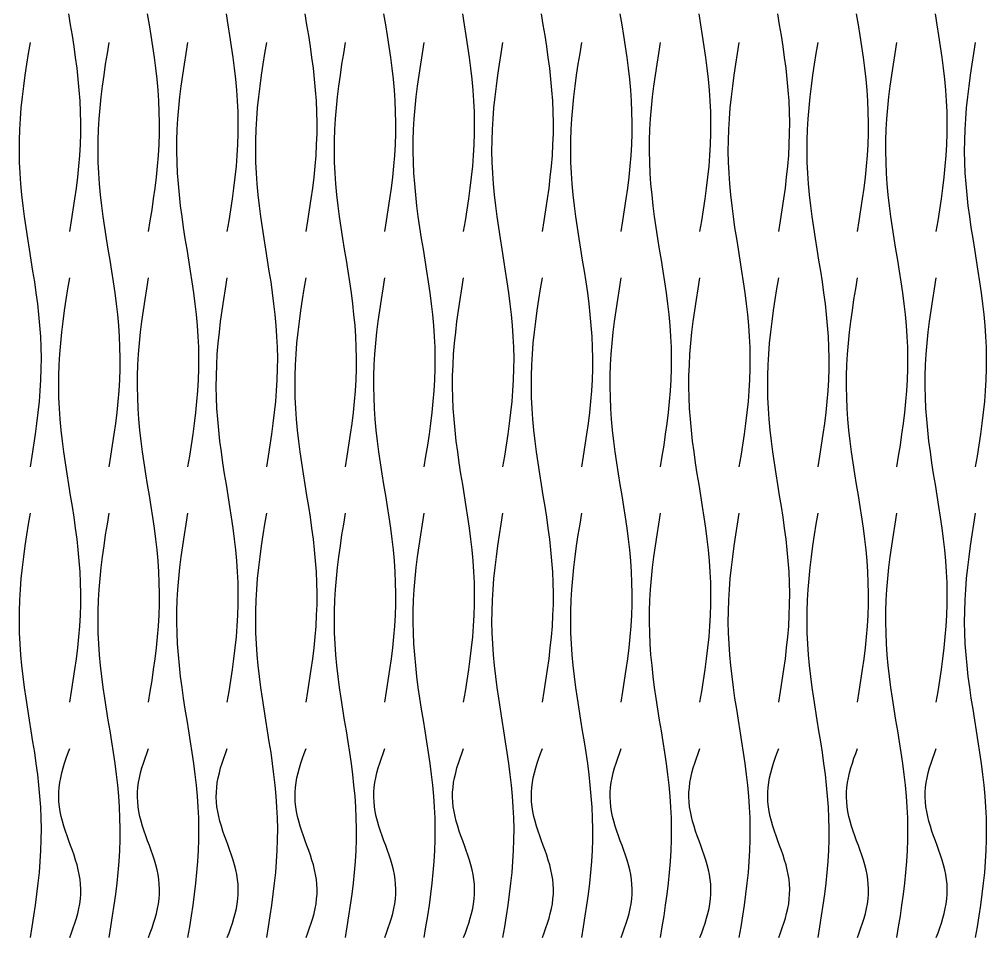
# Model space of a CAD drawing. Header units: millimetres. Extents: x 0.4 to 99.6, y 2.4 to 97.6.
# Drawn here: x 0.4 to 50.6, y 2.4 to 50 of the extents above; entities that cross this region are included whole.
import ezdxf

# ---------------------------------------------------------------- set-up
doc = ezdxf.new("R2010")
doc.units = ezdxf.units.MM
doc.layers.add('CUT', color=1, linetype='Continuous')

msp = doc.modelspace()

# ---------------------------------------------------------------- linework, layer by layer
at = {"layer": 'CUT'}
for points in [[(3.062, 39), (3.153, 39.564), (3.243, 40.128), (3.327, 40.692), (3.405, 41.256), (3.474, 41.821), (3.532, 42.385), (3.578, 42.949), (3.611, 43.513), (3.629, 44.077), (3.633, 44.641), (3.622, 45.205), (3.596, 45.769), (3.557, 46.333), (3.505, 46.897), (3.441, 47.462), (3.367, 48.026), (3.286, 48.59), (3.199, 49.154), (3.108, 49.718), (3.016, 50.282)], [(7.144, 39), (7.236, 39.564), (7.325, 40.128), (7.41, 40.692), (7.488, 41.256), (7.556, 41.821), (7.615, 42.385), (7.661, 42.949), (7.693, 43.513), (7.712, 44.077), (7.715, 44.641), (7.704, 45.205), (7.679, 45.769), (7.639, 46.333), (7.587, 46.897), (7.523, 47.462), (7.45, 48.026), (7.368, 48.59), (7.281, 49.154), (7.19, 49.718), (7.098, 50.282)], [(11.227, 39), (11.318, 39.564), (11.408, 40.128), (11.492, 40.692), (11.57, 41.256), (11.639, 41.821), (11.697, 42.385), (11.743, 42.949), (11.776, 43.513), (11.794, 44.077), (11.798, 44.641), (11.787, 45.205), (11.761, 45.769), (11.722, 46.333), (11.669, 46.897), (11.606, 47.462), (11.532, 48.026), (11.451, 48.59), (11.363, 49.154), (11.273, 49.718), (11.181, 50.282)], [(15.309, 39), (15.401, 39.564), (15.49, 40.128), (15.575, 40.692), (15.652, 41.256), (15.721, 41.821), (15.779, 42.385), (15.825, 42.949), (15.858, 43.513), (15.876, 44.077), (15.88, 44.641), (15.869, 45.205), (15.843, 45.769), (15.804, 46.333), (15.752, 46.897), (15.688, 47.462), (15.614, 48.026), (15.533, 48.59), (15.446, 49.154), (15.355, 49.718), (15.263, 50.282)], [(19.391, 39), (19.483, 39.564), (19.572, 40.128), (19.657, 40.692), (19.735, 41.256), (19.804, 41.821), (19.862, 42.385), (19.908, 42.949), (19.94, 43.513), (19.959, 44.077), (19.962, 44.641), (19.951, 45.205), (19.926, 45.769), (19.886, 46.333), (19.834, 46.897), (19.77, 47.462), (19.697, 48.026), (19.615, 48.59), (19.528, 49.154), (19.437, 49.718), (19.345, 50.282)], [(23.474, 39), (23.565, 39.564), (23.655, 40.128), (23.739, 40.692), (23.817, 41.256), (23.886, 41.821), (23.944, 42.385), (23.99, 42.949), (24.023, 43.513), (24.041, 44.077), (24.045, 44.641), (24.034, 45.205), (24.008, 45.769), (23.969, 46.333), (23.917, 46.897), (23.853, 47.462), (23.779, 48.026), (23.698, 48.59), (23.611, 49.154), (23.52, 49.718), (23.428, 50.282)], [(27.556, 39), (27.648, 39.564), (27.737, 40.128), (27.822, 40.692), (27.9, 41.256), (27.968, 41.821), (28.027, 42.385), (28.073, 42.949), (28.105, 43.513), (28.124, 44.077), (28.127, 44.641), (28.116, 45.205), (28.091, 45.769), (28.051, 46.333), (27.999, 46.897), (27.935, 47.462), (27.862, 48.026), (27.78, 48.59), (27.693, 49.154), (27.602, 49.718), (27.51, 50.282)], [(31.639, 39), (31.73, 39.564), (31.82, 40.128), (31.904, 40.692), (31.982, 41.256), (32.051, 41.821), (32.109, 42.385), (32.155, 42.949), (32.188, 43.513), (32.206, 44.077), (32.21, 44.641), (32.199, 45.205), (32.173, 45.769), (32.134, 46.333), (32.081, 46.897), (32.018, 47.462), (31.944, 48.026), (31.863, 48.59), (31.775, 49.154), (31.685, 49.718), (31.593, 50.282)], [(35.721, 39), (35.813, 39.564), (35.902, 40.128), (35.987, 40.692), (36.064, 41.256), (36.133, 41.821), (36.191, 42.385), (36.237, 42.949), (36.27, 43.513), (36.288, 44.077), (36.292, 44.641), (36.281, 45.205), (36.255, 45.769), (36.216, 46.333), (36.164, 46.897), (36.1, 47.462), (36.026, 48.026), (35.945, 48.59), (35.858, 49.154), (35.767, 49.718), (35.675, 50.282)], [(39.803, 39), (39.895, 39.564), (39.984, 40.128), (40.069, 40.692), (40.147, 41.256), (40.216, 41.821), (40.274, 42.385), (40.32, 42.949), (40.352, 43.513), (40.371, 44.077), (40.374, 44.641), (40.363, 45.205), (40.338, 45.769), (40.298, 46.333), (40.246, 46.897), (40.182, 47.462), (40.109, 48.026), (40.027, 48.59), (39.94, 49.154), (39.849, 49.718), (39.757, 50.282)], [(43.886, 39), (43.977, 39.564), (44.067, 40.128), (44.151, 40.692), (44.229, 41.256), (44.298, 41.821), (44.356, 42.385), (44.402, 42.949), (44.435, 43.513), (44.453, 44.077), (44.457, 44.641), (44.446, 45.205), (44.42, 45.769), (44.381, 46.333), (44.329, 46.897), (44.265, 47.462), (44.191, 48.026), (44.11, 48.59), (44.023, 49.154), (43.932, 49.718), (43.84, 50.282)], [(47.968, 39), (48.06, 39.564), (48.149, 40.128), (48.234, 40.692), (48.312, 41.256), (48.38, 41.821), (48.439, 42.385), (48.485, 42.949), (48.517, 43.513), (48.536, 44.077), (48.539, 44.641), (48.528, 45.205), (48.503, 45.769), (48.463, 46.333), (48.411, 46.897), (48.347, 47.462), (48.274, 48.026), (48.192, 48.59), (48.105, 49.154), (48.014, 49.718), (47.922, 50.282)], [(1.021, 26.8), (1.112, 27.364), (1.202, 27.928), (1.286, 28.492), (1.364, 29.056), (1.433, 29.621), (1.491, 30.185), (1.537, 30.749), (1.57, 31.313), (1.588, 31.877), (1.592, 32.441), (1.581, 33.005), (1.555, 33.569), (1.516, 34.133), (1.463, 34.697), (1.4, 35.262), (1.326, 35.826), (1.245, 36.39), (1.157, 36.954), (1.067, 37.518), (0.975, 38.082), (0.884, 38.646), (0.797, 39.21), (0.715, 39.774), (0.642, 40.338), (0.578, 40.903), (0.526, 41.467), (0.486, 42.031), (0.461, 42.595), (0.45, 43.159), (0.453, 43.723), (0.472, 44.287), (0.504, 44.851), (0.55, 45.415), (0.608, 45.979), (0.677, 46.544), (0.755, 47.108), (0.84, 47.672), (0.929, 48.236), (1.021, 48.8)], [(5.103, 26.8), (5.195, 27.364), (5.284, 27.928), (5.369, 28.492), (5.446, 29.056), (5.515, 29.621), (5.573, 30.185), (5.619, 30.749), (5.652, 31.313), (5.67, 31.877), (5.674, 32.441), (5.663, 33.005), (5.637, 33.569), (5.598, 34.133), (5.546, 34.697), (5.482, 35.262), (5.408, 35.826), (5.327, 36.39), (5.24, 36.954), (5.149, 37.518), (5.057, 38.082), (4.966, 38.646), (4.879, 39.21), (4.798, 39.774), (4.724, 40.338), (4.66, 40.903), (4.608, 41.467), (4.569, 42.031), (4.543, 42.595), (4.532, 43.159), (4.536, 43.723), (4.554, 44.287), (4.587, 44.851), (4.633, 45.415), (4.691, 45.979), (4.76, 46.544), (4.837, 47.108), (4.922, 47.672), (5.011, 48.236), (5.103, 48.8)], [(9.185, 26.8), (9.277, 27.364), (9.366, 27.928), (9.451, 28.492), (9.529, 29.056), (9.598, 29.621), (9.656, 30.185), (9.702, 30.749), (9.734, 31.313), (9.753, 31.877), (9.756, 32.441), (9.745, 33.005), (9.72, 33.569), (9.68, 34.133), (9.628, 34.697), (9.564, 35.262), (9.491, 35.826), (9.409, 36.39), (9.322, 36.954), (9.231, 37.518), (9.139, 38.082), (9.049, 38.646), (8.961, 39.21), (8.88, 39.774), (8.806, 40.338), (8.743, 40.903), (8.69, 41.467), (8.651, 42.031), (8.625, 42.595), (8.614, 43.159), (8.618, 43.723), (8.636, 44.287), (8.669, 44.851), (8.715, 45.415), (8.773, 45.979), (8.842, 46.544), (8.92, 47.108), (9.004, 47.672), (9.094, 48.236), (9.185, 48.8)], [(13.268, 26.8), (13.359, 27.364), (13.449, 27.928), (13.533, 28.492), (13.611, 29.056), (13.68, 29.621), (13.738, 30.185), (13.784, 30.749), (13.817, 31.313), (13.835, 31.877), (13.839, 32.441), (13.828, 33.005), (13.802, 33.569), (13.763, 34.133), (13.711, 34.697), (13.647, 35.262), (13.573, 35.826), (13.492, 36.39), (13.405, 36.954), (13.314, 37.518), (13.222, 38.082), (13.131, 38.646), (13.044, 39.21), (12.962, 39.774), (12.889, 40.338), (12.825, 40.903), (12.773, 41.467), (12.733, 42.031), (12.708, 42.595), (12.697, 43.159), (12.7, 43.723), (12.719, 44.287), (12.751, 44.851), (12.797, 45.415), (12.856, 45.979), (12.924, 46.544), (13.002, 47.108), (13.087, 47.672), (13.176, 48.236), (13.268, 48.8)], [(17.35, 26.8), (17.442, 27.364), (17.531, 27.928), (17.616, 28.492), (17.694, 29.056), (17.762, 29.621), (17.821, 30.185), (17.867, 30.749), (17.899, 31.313), (17.918, 31.877), (17.921, 32.441), (17.91, 33.005), (17.885, 33.569), (17.845, 34.133), (17.793, 34.697), (17.729, 35.262), (17.656, 35.826), (17.574, 36.39), (17.487, 36.954), (17.396, 37.518), (17.304, 38.082), (17.213, 38.646), (17.126, 39.21), (17.045, 39.774), (16.971, 40.338), (16.907, 40.903), (16.855, 41.467), (16.816, 42.031), (16.79, 42.595), (16.779, 43.159), (16.783, 43.723), (16.801, 44.287), (16.834, 44.851), (16.88, 45.415), (16.938, 45.979), (17.007, 46.544), (17.085, 47.108), (17.169, 47.672), (17.259, 48.236), (17.35, 48.8)], [(21.433, 26.8), (21.524, 27.364), (21.614, 27.928), (21.698, 28.492), (21.776, 29.056), (21.845, 29.621), (21.903, 30.185), (21.949, 30.749), (21.982, 31.313), (22, 31.877), (22.004, 32.441), (21.993, 33.005), (21.967, 33.569), (21.928, 34.133), (21.875, 34.697), (21.812, 35.262), (21.738, 35.826), (21.657, 36.39), (21.569, 36.954), (21.479, 37.518), (21.387, 38.082), (21.296, 38.646), (21.209, 39.21), (21.127, 39.774), (21.054, 40.338), (20.99, 40.903), (20.938, 41.467), (20.898, 42.031), (20.873, 42.595), (20.862, 43.159), (20.865, 43.723), (20.884, 44.287), (20.916, 44.851), (20.962, 45.415), (21.02, 45.979), (21.089, 46.544), (21.167, 47.108), (21.252, 47.672), (21.341, 48.236), (21.433, 48.8)], [(25.515, 26.8), (25.607, 27.364), (25.696, 27.928), (25.781, 28.492), (25.858, 29.056), (25.927, 29.621), (25.985, 30.185), (26.031, 30.749), (26.064, 31.313), (26.082, 31.877), (26.086, 32.441), (26.075, 33.005), (26.049, 33.569), (26.01, 34.133), (25.958, 34.697), (25.894, 35.262), (25.82, 35.826), (25.739, 36.39), (25.652, 36.954), (25.561, 37.518), (25.469, 38.082), (25.378, 38.646), (25.291, 39.21), (25.21, 39.774), (25.136, 40.338), (25.072, 40.903), (25.02, 41.467), (24.981, 42.031), (24.955, 42.595), (24.944, 43.159), (24.948, 43.723), (24.966, 44.287), (24.999, 44.851), (25.045, 45.415), (25.103, 45.979), (25.172, 46.544), (25.249, 47.108), (25.334, 47.672), (25.423, 48.236), (25.515, 48.8)], [(29.597, 26.8), (29.689, 27.364), (29.778, 27.928), (29.863, 28.492), (29.941, 29.056), (30.01, 29.621), (30.068, 30.185), (30.114, 30.749), (30.146, 31.313), (30.165, 31.877), (30.168, 32.441), (30.157, 33.005), (30.132, 33.569), (30.092, 34.133), (30.04, 34.697), (29.976, 35.262), (29.903, 35.826), (29.821, 36.39), (29.734, 36.954), (29.643, 37.518), (29.551, 38.082), (29.461, 38.646), (29.373, 39.21), (29.292, 39.774), (29.218, 40.338), (29.155, 40.903), (29.102, 41.467), (29.063, 42.031), (29.037, 42.595), (29.026, 43.159), (29.03, 43.723), (29.048, 44.287), (29.081, 44.851), (29.127, 45.415), (29.185, 45.979), (29.254, 46.544), (29.332, 47.108), (29.416, 47.672), (29.506, 48.236), (29.597, 48.8)], [(33.68, 26.8), (33.771, 27.364), (33.861, 27.928), (33.945, 28.492), (34.023, 29.056), (34.092, 29.621), (34.15, 30.185), (34.196, 30.749), (34.229, 31.313), (34.247, 31.877), (34.251, 32.441), (34.24, 33.005), (34.214, 33.569), (34.175, 34.133), (34.123, 34.697), (34.059, 35.262), (33.985, 35.826), (33.904, 36.39), (33.817, 36.954), (33.726, 37.518), (33.634, 38.082), (33.543, 38.646), (33.456, 39.21), (33.374, 39.774), (33.301, 40.338), (33.237, 40.903), (33.185, 41.467), (33.145, 42.031), (33.12, 42.595), (33.109, 43.159), (33.112, 43.723), (33.131, 44.287), (33.163, 44.851), (33.209, 45.415), (33.268, 45.979), (33.336, 46.544), (33.414, 47.108), (33.499, 47.672), (33.588, 48.236), (33.68, 48.8)], [(37.762, 26.8), (37.854, 27.364), (37.943, 27.928), (38.028, 28.492), (38.106, 29.056), (38.174, 29.621), (38.233, 30.185), (38.279, 30.749), (38.311, 31.313), (38.33, 31.877), (38.333, 32.441), (38.322, 33.005), (38.297, 33.569), (38.257, 34.133), (38.205, 34.697), (38.141, 35.262), (38.068, 35.826), (37.986, 36.39), (37.899, 36.954), (37.808, 37.518), (37.716, 38.082), (37.625, 38.646), (37.538, 39.21), (37.457, 39.774), (37.383, 40.338), (37.319, 40.903), (37.267, 41.467), (37.228, 42.031), (37.202, 42.595), (37.191, 43.159), (37.195, 43.723), (37.213, 44.287), (37.246, 44.851), (37.292, 45.415), (37.35, 45.979), (37.419, 46.544), (37.497, 47.108), (37.581, 47.672), (37.671, 48.236), (37.762, 48.8)], [(41.845, 26.8), (41.936, 27.364), (42.026, 27.928), (42.11, 28.492), (42.188, 29.056), (42.257, 29.621), (42.315, 30.185), (42.361, 30.749), (42.394, 31.313), (42.412, 31.877), (42.416, 32.441), (42.405, 33.005), (42.379, 33.569), (42.34, 34.133), (42.287, 34.697), (42.224, 35.262), (42.15, 35.826), (42.069, 36.39), (41.981, 36.954), (41.891, 37.518), (41.799, 38.082), (41.708, 38.646), (41.621, 39.21), (41.539, 39.774), (41.466, 40.338), (41.402, 40.903), (41.35, 41.467), (41.31, 42.031), (41.285, 42.595), (41.274, 43.159), (41.277, 43.723), (41.296, 44.287), (41.328, 44.851), (41.374, 45.415), (41.432, 45.979), (41.501, 46.544), (41.579, 47.108), (41.664, 47.672), (41.753, 48.236), (41.845, 48.8)], [(45.927, 26.8), (46.019, 27.364), (46.108, 27.928), (46.193, 28.492), (46.27, 29.056), (46.339, 29.621), (46.397, 30.185), (46.443, 30.749), (46.476, 31.313), (46.494, 31.877), (46.498, 32.441), (46.487, 33.005), (46.461, 33.569), (46.422, 34.133), (46.37, 34.697), (46.306, 35.262), (46.232, 35.826), (46.151, 36.39), (46.064, 36.954), (45.973, 37.518), (45.881, 38.082), (45.79, 38.646), (45.703, 39.21), (45.622, 39.774), (45.548, 40.338), (45.484, 40.903), (45.432, 41.467), (45.393, 42.031), (45.367, 42.595), (45.356, 43.159), (45.36, 43.723), (45.378, 44.287), (45.411, 44.851), (45.457, 45.415), (45.515, 45.979), (45.584, 46.544), (45.661, 47.108), (45.746, 47.672), (45.835, 48.236), (45.927, 48.8)], [(50.009, 26.8), (50.101, 27.364), (50.19, 27.928), (50.275, 28.492), (50.353, 29.056), (50.422, 29.621), (50.48, 30.185), (50.526, 30.749), (50.558, 31.313), (50.577, 31.877), (50.58, 32.441), (50.569, 33.005), (50.544, 33.569), (50.504, 34.133), (50.452, 34.697), (50.388, 35.262), (50.315, 35.826), (50.233, 36.39), (50.146, 36.954), (50.055, 37.518), (49.963, 38.082), (49.873, 38.646), (49.785, 39.21), (49.704, 39.774), (49.63, 40.338), (49.567, 40.903), (49.514, 41.467), (49.475, 42.031), (49.449, 42.595), (49.438, 43.159), (49.442, 43.723), (49.46, 44.287), (49.493, 44.851), (49.539, 45.415), (49.597, 45.979), (49.666, 46.544), (49.744, 47.108), (49.828, 47.672), (49.918, 48.236), (50.009, 48.8)], [(3.062, 14.6), (3.153, 15.164), (3.243, 15.728), (3.327, 16.292), (3.405, 16.856), (3.474, 17.421), (3.532, 17.985), (3.578, 18.549), (3.611, 19.113), (3.629, 19.677), (3.633, 20.241), (3.622, 20.805), (3.596, 21.369), (3.557, 21.933), (3.505, 22.497), (3.441, 23.062), (3.367, 23.626), (3.286, 24.19), (3.199, 24.754), (3.108, 25.318), (3.016, 25.882), (2.925, 26.446), (2.838, 27.01), (2.756, 27.574), (2.683, 28.138), (2.619, 28.703), (2.567, 29.267), (2.527, 29.831), (2.502, 30.395), (2.491, 30.959), (2.494, 31.523), (2.513, 32.087), (2.545, 32.651), (2.591, 33.215), (2.65, 33.779), (2.718, 34.344), (2.796, 34.908), (2.881, 35.472), (2.97, 36.036), (3.062, 36.6)], [(7.144, 14.6), (7.236, 15.164), (7.325, 15.728), (7.41, 16.292), (7.488, 16.856), (7.556, 17.421), (7.615, 17.985), (7.661, 18.549), (7.693, 19.113), (7.712, 19.677), (7.715, 20.241), (7.704, 20.805), (7.679, 21.369), (7.639, 21.933), (7.587, 22.497), (7.523, 23.062), (7.45, 23.626), (7.368, 24.19), (7.281, 24.754), (7.19, 25.318), (7.098, 25.882), (7.007, 26.446), (6.92, 27.01), (6.839, 27.574), (6.765, 28.138), (6.701, 28.703), (6.649, 29.267), (6.61, 29.831), (6.584, 30.395), (6.573, 30.959), (6.577, 31.523), (6.595, 32.087), (6.628, 32.651), (6.674, 33.215), (6.732, 33.779), (6.801, 34.344), (6.879, 34.908), (6.963, 35.472), (7.053, 36.036), (7.144, 36.6)], [(11.227, 14.6), (11.318, 15.164), (11.408, 15.728), (11.492, 16.292), (11.57, 16.856), (11.639, 17.421), (11.697, 17.985), (11.743, 18.549), (11.776, 19.113), (11.794, 19.677), (11.798, 20.241), (11.787, 20.805), (11.761, 21.369), (11.722, 21.933), (11.669, 22.497), (11.606, 23.062), (11.532, 23.626), (11.451, 24.19), (11.363, 24.754), (11.273, 25.318), (11.181, 25.882), (11.09, 26.446), (11.003, 27.01), (10.921, 27.574), (10.848, 28.138), (10.784, 28.703), (10.732, 29.267), (10.692, 29.831), (10.667, 30.395), (10.656, 30.959), (10.659, 31.523), (10.678, 32.087), (10.71, 32.651), (10.756, 33.215), (10.814, 33.779), (10.883, 34.344), (10.961, 34.908), (11.046, 35.472), (11.135, 36.036), (11.227, 36.6)], [(15.309, 14.6), (15.401, 15.164), (15.49, 15.728), (15.575, 16.292), (15.652, 16.856), (15.721, 17.421), (15.779, 17.985), (15.825, 18.549), (15.858, 19.113), (15.876, 19.677), (15.88, 20.241), (15.869, 20.805), (15.843, 21.369), (15.804, 21.933), (15.752, 22.497), (15.688, 23.062), (15.614, 23.626), (15.533, 24.19), (15.446, 24.754), (15.355, 25.318), (15.263, 25.882), (15.172, 26.446), (15.085, 27.01), (15.004, 27.574), (14.93, 28.138), (14.866, 28.703), (14.814, 29.267), (14.775, 29.831), (14.749, 30.395), (14.738, 30.959), (14.742, 31.523), (14.76, 32.087), (14.793, 32.651), (14.839, 33.215), (14.897, 33.779), (14.966, 34.344), (15.043, 34.908), (15.128, 35.472), (15.217, 36.036), (15.309, 36.6)], [(19.391, 14.6), (19.483, 15.164), (19.572, 15.728), (19.657, 16.292), (19.735, 16.856), (19.804, 17.421), (19.862, 17.985), (19.908, 18.549), (19.94, 19.113), (19.959, 19.677), (19.962, 20.241), (19.951, 20.805), (19.926, 21.369), (19.886, 21.933), (19.834, 22.497), (19.77, 23.062), (19.697, 23.626), (19.615, 24.19), (19.528, 24.754), (19.437, 25.318), (19.345, 25.882), (19.255, 26.446), (19.167, 27.01), (19.086, 27.574), (19.012, 28.138), (18.949, 28.703), (18.896, 29.267), (18.857, 29.831), (18.831, 30.395), (18.82, 30.959), (18.824, 31.523), (18.842, 32.087), (18.875, 32.651), (18.921, 33.215), (18.979, 33.779), (19.048, 34.344), (19.126, 34.908), (19.21, 35.472), (19.3, 36.036), (19.391, 36.6)], [(23.474, 14.6), (23.565, 15.164), (23.655, 15.728), (23.739, 16.292), (23.817, 16.856), (23.886, 17.421), (23.944, 17.985), (23.99, 18.549), (24.023, 19.113), (24.041, 19.677), (24.045, 20.241), (24.034, 20.805), (24.008, 21.369), (23.969, 21.933), (23.917, 22.497), (23.853, 23.062), (23.779, 23.626), (23.698, 24.19), (23.611, 24.754), (23.52, 25.318), (23.428, 25.882), (23.337, 26.446), (23.25, 27.01), (23.168, 27.574), (23.095, 28.138), (23.031, 28.703), (22.979, 29.267), (22.939, 29.831), (22.914, 30.395), (22.903, 30.959), (22.906, 31.523), (22.925, 32.087), (22.957, 32.651), (23.003, 33.215), (23.062, 33.779), (23.13, 34.344), (23.208, 34.908), (23.293, 35.472), (23.382, 36.036), (23.474, 36.6)], [(27.556, 14.6), (27.648, 15.164), (27.737, 15.728), (27.822, 16.292), (27.9, 16.856), (27.968, 17.421), (28.027, 17.985), (28.073, 18.549), (28.105, 19.113), (28.124, 19.677), (28.127, 20.241), (28.116, 20.805), (28.091, 21.369), (28.051, 21.933), (27.999, 22.497), (27.935, 23.062), (27.862, 23.626), (27.78, 24.19), (27.693, 24.754), (27.602, 25.318), (27.51, 25.882), (27.419, 26.446), (27.332, 27.01), (27.251, 27.574), (27.177, 28.138), (27.113, 28.703), (27.061, 29.267), (27.022, 29.831), (26.996, 30.395), (26.985, 30.959), (26.989, 31.523), (27.007, 32.087), (27.04, 32.651), (27.086, 33.215), (27.144, 33.779), (27.213, 34.344), (27.291, 34.908), (27.375, 35.472), (27.465, 36.036), (27.556, 36.6)], [(31.639, 14.6), (31.73, 15.164), (31.82, 15.728), (31.904, 16.292), (31.982, 16.856), (32.051, 17.421), (32.109, 17.985), (32.155, 18.549), (32.188, 19.113), (32.206, 19.677), (32.21, 20.241), (32.199, 20.805), (32.173, 21.369), (32.134, 21.933), (32.081, 22.497), (32.018, 23.062), (31.944, 23.626), (31.863, 24.19), (31.775, 24.754), (31.685, 25.318), (31.593, 25.882), (31.502, 26.446), (31.415, 27.01), (31.333, 27.574), (31.26, 28.138), (31.196, 28.703), (31.144, 29.267), (31.104, 29.831), (31.079, 30.395), (31.068, 30.959), (31.071, 31.523), (31.09, 32.087), (31.122, 32.651), (31.168, 33.215), (31.226, 33.779), (31.295, 34.344), (31.373, 34.908), (31.458, 35.472), (31.547, 36.036), (31.639, 36.6)], [(35.721, 14.6), (35.813, 15.164), (35.902, 15.728), (35.987, 16.292), (36.064, 16.856), (36.133, 17.421), (36.191, 17.985), (36.237, 18.549), (36.27, 19.113), (36.288, 19.677), (36.292, 20.241), (36.281, 20.805), (36.255, 21.369), (36.216, 21.933), (36.164, 22.497), (36.1, 23.062), (36.026, 23.626), (35.945, 24.19), (35.858, 24.754), (35.767, 25.318), (35.675, 25.882), (35.584, 26.446), (35.497, 27.01), (35.416, 27.574), (35.342, 28.138), (35.278, 28.703), (35.226, 29.267), (35.187, 29.831), (35.161, 30.395), (35.15, 30.959), (35.154, 31.523), (35.172, 32.087), (35.205, 32.651), (35.251, 33.215), (35.309, 33.779), (35.378, 34.344), (35.455, 34.908), (35.54, 35.472), (35.629, 36.036), (35.721, 36.6)], [(39.803, 14.6), (39.895, 15.164), (39.984, 15.728), (40.069, 16.292), (40.147, 16.856), (40.216, 17.421), (40.274, 17.985), (40.32, 18.549), (40.352, 19.113), (40.371, 19.677), (40.374, 20.241), (40.363, 20.805), (40.338, 21.369), (40.298, 21.933), (40.246, 22.497), (40.182, 23.062), (40.109, 23.626), (40.027, 24.19), (39.94, 24.754), (39.849, 25.318), (39.757, 25.882), (39.667, 26.446), (39.579, 27.01), (39.498, 27.574), (39.424, 28.138), (39.361, 28.703), (39.308, 29.267), (39.269, 29.831), (39.243, 30.395), (39.232, 30.959), (39.236, 31.523), (39.254, 32.087), (39.287, 32.651), (39.333, 33.215), (39.391, 33.779), (39.46, 34.344), (39.538, 34.908), (39.622, 35.472), (39.712, 36.036), (39.803, 36.6)], [(43.886, 14.6), (43.977, 15.164), (44.067, 15.728), (44.151, 16.292), (44.229, 16.856), (44.298, 17.421), (44.356, 17.985), (44.402, 18.549), (44.435, 19.113), (44.453, 19.677), (44.457, 20.241), (44.446, 20.805), (44.42, 21.369), (44.381, 21.933), (44.329, 22.497), (44.265, 23.062), (44.191, 23.626), (44.11, 24.19), (44.023, 24.754), (43.932, 25.318), (43.84, 25.882), (43.749, 26.446), (43.662, 27.01), (43.58, 27.574), (43.507, 28.138), (43.443, 28.703), (43.391, 29.267), (43.351, 29.831), (43.326, 30.395), (43.315, 30.959), (43.318, 31.523), (43.337, 32.087), (43.369, 32.651), (43.415, 33.215), (43.474, 33.779), (43.542, 34.344), (43.62, 34.908), (43.705, 35.472), (43.794, 36.036), (43.886, 36.6)], [(47.968, 14.6), (48.06, 15.164), (48.149, 15.728), (48.234, 16.292), (48.312, 16.856), (48.38, 17.421), (48.439, 17.985), (48.485, 18.549), (48.517, 19.113), (48.536, 19.677), (48.539, 20.241), (48.528, 20.805), (48.503, 21.369), (48.463, 21.933), (48.411, 22.497), (48.347, 23.062), (48.274, 23.626), (48.192, 24.19), (48.105, 24.754), (48.014, 25.318), (47.922, 25.882), (47.831, 26.446), (47.744, 27.01), (47.663, 27.574), (47.589, 28.138), (47.525, 28.703), (47.473, 29.267), (47.434, 29.831), (47.408, 30.395), (47.397, 30.959), (47.401, 31.523), (47.419, 32.087), (47.452, 32.651), (47.498, 33.215), (47.556, 33.779), (47.625, 34.344), (47.703, 34.908), (47.787, 35.472), (47.877, 36.036), (47.968, 36.6)], [(1.021, 2.4), (1.112, 2.964), (1.202, 3.528), (1.286, 4.092), (1.364, 4.656), (1.433, 5.221), (1.491, 5.785), (1.537, 6.349), (1.57, 6.913), (1.588, 7.477), (1.592, 8.041), (1.581, 8.605), (1.555, 9.169), (1.516, 9.733), (1.463, 10.297), (1.4, 10.862), (1.326, 11.426), (1.245, 11.99), (1.157, 12.554), (1.067, 13.118), (0.975, 13.682), (0.884, 14.246), (0.797, 14.81), (0.715, 15.374), (0.642, 15.938), (0.578, 16.503), (0.526, 17.067), (0.486, 17.631), (0.461, 18.195), (0.45, 18.759), (0.453, 19.323), (0.472, 19.887), (0.504, 20.451), (0.55, 21.015), (0.608, 21.579), (0.677, 22.144), (0.755, 22.708), (0.84, 23.272), (0.929, 23.836), (1.021, 24.4)], [(5.103, 2.4), (5.195, 2.964), (5.284, 3.528), (5.369, 4.092), (5.446, 4.656), (5.515, 5.221), (5.573, 5.785), (5.619, 6.349), (5.652, 6.913), (5.67, 7.477), (5.674, 8.041), (5.663, 8.605), (5.637, 9.169), (5.598, 9.733), (5.546, 10.297), (5.482, 10.862), (5.408, 11.426), (5.327, 11.99), (5.24, 12.554), (5.149, 13.118), (5.057, 13.682), (4.966, 14.246), (4.879, 14.81), (4.798, 15.374), (4.724, 15.938), (4.66, 16.503), (4.608, 17.067), (4.569, 17.631), (4.543, 18.195), (4.532, 18.759), (4.536, 19.323), (4.554, 19.887), (4.587, 20.451), (4.633, 21.015), (4.691, 21.579), (4.76, 22.144), (4.837, 22.708), (4.922, 23.272), (5.011, 23.836), (5.103, 24.4)], [(9.185, 2.4), (9.277, 2.964), (9.366, 3.528), (9.451, 4.092), (9.529, 4.656), (9.598, 5.221), (9.656, 5.785), (9.702, 6.349), (9.734, 6.913), (9.753, 7.477), (9.756, 8.041), (9.745, 8.605), (9.72, 9.169), (9.68, 9.733), (9.628, 10.297), (9.564, 10.862), (9.491, 11.426), (9.409, 11.99), (9.322, 12.554), (9.231, 13.118), (9.139, 13.682), (9.049, 14.246), (8.961, 14.81), (8.88, 15.374), (8.806, 15.938), (8.743, 16.503), (8.69, 17.067), (8.651, 17.631), (8.625, 18.195), (8.614, 18.759), (8.618, 19.323), (8.636, 19.887), (8.669, 20.451), (8.715, 21.015), (8.773, 21.579), (8.842, 22.144), (8.92, 22.708), (9.004, 23.272), (9.094, 23.836), (9.185, 24.4)], [(13.268, 2.4), (13.359, 2.964), (13.449, 3.528), (13.533, 4.092), (13.611, 4.656), (13.68, 5.221), (13.738, 5.785), (13.784, 6.349), (13.817, 6.913), (13.835, 7.477), (13.839, 8.041), (13.828, 8.605), (13.802, 9.169), (13.763, 9.733), (13.711, 10.297), (13.647, 10.862), (13.573, 11.426), (13.492, 11.99), (13.405, 12.554), (13.314, 13.118), (13.222, 13.682), (13.131, 14.246), (13.044, 14.81), (12.962, 15.374), (12.889, 15.938), (12.825, 16.503), (12.773, 17.067), (12.733, 17.631), (12.708, 18.195), (12.697, 18.759), (12.7, 19.323), (12.719, 19.887), (12.751, 20.451), (12.797, 21.015), (12.856, 21.579), (12.924, 22.144), (13.002, 22.708), (13.087, 23.272), (13.176, 23.836), (13.268, 24.4)], [(17.35, 2.4), (17.442, 2.964), (17.531, 3.528), (17.616, 4.092), (17.694, 4.656), (17.762, 5.221), (17.821, 5.785), (17.867, 6.349), (17.899, 6.913), (17.918, 7.477), (17.921, 8.041), (17.91, 8.605), (17.885, 9.169), (17.845, 9.733), (17.793, 10.297), (17.729, 10.862), (17.656, 11.426), (17.574, 11.99), (17.487, 12.554), (17.396, 13.118), (17.304, 13.682), (17.213, 14.246), (17.126, 14.81), (17.045, 15.374), (16.971, 15.938), (16.907, 16.503), (16.855, 17.067), (16.816, 17.631), (16.79, 18.195), (16.779, 18.759), (16.783, 19.323), (16.801, 19.887), (16.834, 20.451), (16.88, 21.015), (16.938, 21.579), (17.007, 22.144), (17.085, 22.708), (17.169, 23.272), (17.259, 23.836), (17.35, 24.4)], [(21.433, 2.4), (21.524, 2.964), (21.614, 3.528), (21.698, 4.092), (21.776, 4.656), (21.845, 5.221), (21.903, 5.785), (21.949, 6.349), (21.982, 6.913), (22, 7.477), (22.004, 8.041), (21.993, 8.605), (21.967, 9.169), (21.928, 9.733), (21.875, 10.297), (21.812, 10.862), (21.738, 11.426), (21.657, 11.99), (21.569, 12.554), (21.479, 13.118), (21.387, 13.682), (21.296, 14.246), (21.209, 14.81), (21.127, 15.374), (21.054, 15.938), (20.99, 16.503), (20.938, 17.067), (20.898, 17.631), (20.873, 18.195), (20.862, 18.759), (20.865, 19.323), (20.884, 19.887), (20.916, 20.451), (20.962, 21.015), (21.02, 21.579), (21.089, 22.144), (21.167, 22.708), (21.252, 23.272), (21.341, 23.836), (21.433, 24.4)], [(25.515, 2.4), (25.607, 2.964), (25.696, 3.528), (25.781, 4.092), (25.858, 4.656), (25.927, 5.221), (25.985, 5.785), (26.031, 6.349), (26.064, 6.913), (26.082, 7.477), (26.086, 8.041), (26.075, 8.605), (26.049, 9.169), (26.01, 9.733), (25.958, 10.297), (25.894, 10.862), (25.82, 11.426), (25.739, 11.99), (25.652, 12.554), (25.561, 13.118), (25.469, 13.682), (25.378, 14.246), (25.291, 14.81), (25.21, 15.374), (25.136, 15.938), (25.072, 16.503), (25.02, 17.067), (24.981, 17.631), (24.955, 18.195), (24.944, 18.759), (24.948, 19.323), (24.966, 19.887), (24.999, 20.451), (25.045, 21.015), (25.103, 21.579), (25.172, 22.144), (25.249, 22.708), (25.334, 23.272), (25.423, 23.836), (25.515, 24.4)], [(29.597, 2.4), (29.689, 2.964), (29.778, 3.528), (29.863, 4.092), (29.941, 4.656), (30.01, 5.221), (30.068, 5.785), (30.114, 6.349), (30.146, 6.913), (30.165, 7.477), (30.168, 8.041), (30.157, 8.605), (30.132, 9.169), (30.092, 9.733), (30.04, 10.297), (29.976, 10.862), (29.903, 11.426), (29.821, 11.99), (29.734, 12.554), (29.643, 13.118), (29.551, 13.682), (29.461, 14.246), (29.373, 14.81), (29.292, 15.374), (29.218, 15.938), (29.155, 16.503), (29.102, 17.067), (29.063, 17.631), (29.037, 18.195), (29.026, 18.759), (29.03, 19.323), (29.048, 19.887), (29.081, 20.451), (29.127, 21.015), (29.185, 21.579), (29.254, 22.144), (29.332, 22.708), (29.416, 23.272), (29.506, 23.836), (29.597, 24.4)], [(33.68, 2.4), (33.771, 2.964), (33.861, 3.528), (33.945, 4.092), (34.023, 4.656), (34.092, 5.221), (34.15, 5.785), (34.196, 6.349), (34.229, 6.913), (34.247, 7.477), (34.251, 8.041), (34.24, 8.605), (34.214, 9.169), (34.175, 9.733), (34.123, 10.297), (34.059, 10.862), (33.985, 11.426), (33.904, 11.99), (33.817, 12.554), (33.726, 13.118), (33.634, 13.682), (33.543, 14.246), (33.456, 14.81), (33.374, 15.374), (33.301, 15.938), (33.237, 16.503), (33.185, 17.067), (33.145, 17.631), (33.12, 18.195), (33.109, 18.759), (33.112, 19.323), (33.131, 19.887), (33.163, 20.451), (33.209, 21.015), (33.268, 21.579), (33.336, 22.144), (33.414, 22.708), (33.499, 23.272), (33.588, 23.836), (33.68, 24.4)], [(37.762, 2.4), (37.854, 2.964), (37.943, 3.528), (38.028, 4.092), (38.106, 4.656), (38.174, 5.221), (38.233, 5.785), (38.279, 6.349), (38.311, 6.913), (38.33, 7.477), (38.333, 8.041), (38.322, 8.605), (38.297, 9.169), (38.257, 9.733), (38.205, 10.297), (38.141, 10.862), (38.068, 11.426), (37.986, 11.99), (37.899, 12.554), (37.808, 13.118), (37.716, 13.682), (37.625, 14.246), (37.538, 14.81), (37.457, 15.374), (37.383, 15.938), (37.319, 16.503), (37.267, 17.067), (37.228, 17.631), (37.202, 18.195), (37.191, 18.759), (37.195, 19.323), (37.213, 19.887), (37.246, 20.451), (37.292, 21.015), (37.35, 21.579), (37.419, 22.144), (37.497, 22.708), (37.581, 23.272), (37.671, 23.836), (37.762, 24.4)], [(41.845, 2.4), (41.936, 2.964), (42.026, 3.528), (42.11, 4.092), (42.188, 4.656), (42.257, 5.221), (42.315, 5.785), (42.361, 6.349), (42.394, 6.913), (42.412, 7.477), (42.416, 8.041), (42.405, 8.605), (42.379, 9.169), (42.34, 9.733), (42.287, 10.297), (42.224, 10.862), (42.15, 11.426), (42.069, 11.99), (41.981, 12.554), (41.891, 13.118), (41.799, 13.682), (41.708, 14.246), (41.621, 14.81), (41.539, 15.374), (41.466, 15.938), (41.402, 16.503), (41.35, 17.067), (41.31, 17.631), (41.285, 18.195), (41.274, 18.759), (41.277, 19.323), (41.296, 19.887), (41.328, 20.451), (41.374, 21.015), (41.432, 21.579), (41.501, 22.144), (41.579, 22.708), (41.664, 23.272), (41.753, 23.836), (41.845, 24.4)], [(45.927, 2.4), (46.019, 2.964), (46.108, 3.528), (46.193, 4.092), (46.27, 4.656), (46.339, 5.221), (46.397, 5.785), (46.443, 6.349), (46.476, 6.913), (46.494, 7.477), (46.498, 8.041), (46.487, 8.605), (46.461, 9.169), (46.422, 9.733), (46.37, 10.297), (46.306, 10.862), (46.232, 11.426), (46.151, 11.99), (46.064, 12.554), (45.973, 13.118), (45.881, 13.682), (45.79, 14.246), (45.703, 14.81), (45.622, 15.374), (45.548, 15.938), (45.484, 16.503), (45.432, 17.067), (45.393, 17.631), (45.367, 18.195), (45.356, 18.759), (45.36, 19.323), (45.378, 19.887), (45.411, 20.451), (45.457, 21.015), (45.515, 21.579), (45.584, 22.144), (45.661, 22.708), (45.746, 23.272), (45.835, 23.836), (45.927, 24.4)], [(50.009, 2.4), (50.101, 2.964), (50.19, 3.528), (50.275, 4.092), (50.353, 4.656), (50.422, 5.221), (50.48, 5.785), (50.526, 6.349), (50.558, 6.913), (50.577, 7.477), (50.58, 8.041), (50.569, 8.605), (50.544, 9.169), (50.504, 9.733), (50.452, 10.297), (50.388, 10.862), (50.315, 11.426), (50.233, 11.99), (50.146, 12.554), (50.055, 13.118), (49.963, 13.682), (49.873, 14.246), (49.785, 14.81), (49.704, 15.374), (49.63, 15.938), (49.567, 16.503), (49.514, 17.067), (49.475, 17.631), (49.449, 18.195), (49.438, 18.759), (49.442, 19.323), (49.46, 19.887), (49.493, 20.451), (49.539, 21.015), (49.597, 21.579), (49.666, 22.144), (49.744, 22.708), (49.828, 23.272), (49.918, 23.836), (50.009, 24.4)], [(3.062, 2.4), (3.153, 2.651), (3.243, 2.903), (3.327, 3.154), (3.405, 3.405), (3.474, 3.656), (3.532, 3.908), (3.578, 4.159), (3.611, 4.41), (3.629, 4.662), (3.633, 4.913), (3.622, 5.164), (3.596, 5.415), (3.557, 5.667), (3.505, 5.918), (3.441, 6.169), (3.367, 6.421), (3.286, 6.672), (3.199, 6.923), (3.108, 7.174), (3.016, 7.426), (2.925, 7.677), (2.838, 7.928), (2.756, 8.179), (2.683, 8.431), (2.619, 8.682), (2.567, 8.933), (2.527, 9.185), (2.502, 9.436), (2.491, 9.687), (2.494, 9.938), (2.513, 10.19), (2.545, 10.441), (2.591, 10.692), (2.65, 10.944), (2.718, 11.195), (2.796, 11.446), (2.881, 11.697), (2.97, 11.949), (3.062, 12.2)], [(7.144, 2.4), (7.236, 2.651), (7.325, 2.903), (7.41, 3.154), (7.488, 3.405), (7.556, 3.656), (7.615, 3.908), (7.661, 4.159), (7.693, 4.41), (7.712, 4.662), (7.715, 4.913), (7.704, 5.164), (7.679, 5.415), (7.639, 5.667), (7.587, 5.918), (7.523, 6.169), (7.45, 6.421), (7.368, 6.672), (7.281, 6.923), (7.19, 7.174), (7.098, 7.426), (7.007, 7.677), (6.92, 7.928), (6.839, 8.179), (6.765, 8.431), (6.701, 8.682), (6.649, 8.933), (6.61, 9.185), (6.584, 9.436), (6.573, 9.687), (6.577, 9.938), (6.595, 10.19), (6.628, 10.441), (6.674, 10.692), (6.732, 10.944), (6.801, 11.195), (6.879, 11.446), (6.963, 11.697), (7.053, 11.949), (7.144, 12.2)], [(11.227, 2.4), (11.318, 2.651), (11.408, 2.903), (11.492, 3.154), (11.57, 3.405), (11.639, 3.656), (11.697, 3.908), (11.743, 4.159), (11.776, 4.41), (11.794, 4.662), (11.798, 4.913), (11.787, 5.164), (11.761, 5.415), (11.722, 5.667), (11.669, 5.918), (11.606, 6.169), (11.532, 6.421), (11.451, 6.672), (11.363, 6.923), (11.273, 7.174), (11.181, 7.426), (11.09, 7.677), (11.003, 7.928), (10.921, 8.179), (10.848, 8.431), (10.784, 8.682), (10.732, 8.933), (10.692, 9.185), (10.667, 9.436), (10.656, 9.687), (10.659, 9.938), (10.678, 10.19), (10.71, 10.441), (10.756, 10.692), (10.814, 10.944), (10.883, 11.195), (10.961, 11.446), (11.046, 11.697), (11.135, 11.949), (11.227, 12.2)], [(15.309, 2.4), (15.401, 2.651), (15.49, 2.903), (15.575, 3.154), (15.652, 3.405), (15.721, 3.656), (15.779, 3.908), (15.825, 4.159), (15.858, 4.41), (15.876, 4.662), (15.88, 4.913), (15.869, 5.164), (15.843, 5.415), (15.804, 5.667), (15.752, 5.918), (15.688, 6.169), (15.614, 6.421), (15.533, 6.672), (15.446, 6.923), (15.355, 7.174), (15.263, 7.426), (15.172, 7.677), (15.085, 7.928), (15.004, 8.179), (14.93, 8.431), (14.866, 8.682), (14.814, 8.933), (14.775, 9.185), (14.749, 9.436), (14.738, 9.687), (14.742, 9.938), (14.76, 10.19), (14.793, 10.441), (14.839, 10.692), (14.897, 10.944), (14.966, 11.195), (15.043, 11.446), (15.128, 11.697), (15.217, 11.949), (15.309, 12.2)], [(19.391, 2.4), (19.483, 2.651), (19.572, 2.903), (19.657, 3.154), (19.735, 3.405), (19.804, 3.656), (19.862, 3.908), (19.908, 4.159), (19.94, 4.41), (19.959, 4.662), (19.962, 4.913), (19.951, 5.164), (19.926, 5.415), (19.886, 5.667), (19.834, 5.918), (19.77, 6.169), (19.697, 6.421), (19.615, 6.672), (19.528, 6.923), (19.437, 7.174), (19.345, 7.426), (19.255, 7.677), (19.167, 7.928), (19.086, 8.179), (19.012, 8.431), (18.949, 8.682), (18.896, 8.933), (18.857, 9.185), (18.831, 9.436), (18.82, 9.687), (18.824, 9.938), (18.842, 10.19), (18.875, 10.441), (18.921, 10.692), (18.979, 10.944), (19.048, 11.195), (19.126, 11.446), (19.21, 11.697), (19.3, 11.949), (19.391, 12.2)], [(23.474, 2.4), (23.565, 2.651), (23.655, 2.903), (23.739, 3.154), (23.817, 3.405), (23.886, 3.656), (23.944, 3.908), (23.99, 4.159), (24.023, 4.41), (24.041, 4.662), (24.045, 4.913), (24.034, 5.164), (24.008, 5.415), (23.969, 5.667), (23.917, 5.918), (23.853, 6.169), (23.779, 6.421), (23.698, 6.672), (23.611, 6.923), (23.52, 7.174), (23.428, 7.426), (23.337, 7.677), (23.25, 7.928), (23.168, 8.179), (23.095, 8.431), (23.031, 8.682), (22.979, 8.933), (22.939, 9.185), (22.914, 9.436), (22.903, 9.687), (22.906, 9.938), (22.925, 10.19), (22.957, 10.441), (23.003, 10.692), (23.062, 10.944), (23.13, 11.195), (23.208, 11.446), (23.293, 11.697), (23.382, 11.949), (23.474, 12.2)], [(27.556, 2.4), (27.648, 2.651), (27.737, 2.903), (27.822, 3.154), (27.9, 3.405), (27.968, 3.656), (28.027, 3.908), (28.073, 4.159), (28.105, 4.41), (28.124, 4.662), (28.127, 4.913), (28.116, 5.164), (28.091, 5.415), (28.051, 5.667), (27.999, 5.918), (27.935, 6.169), (27.862, 6.421), (27.78, 6.672), (27.693, 6.923), (27.602, 7.174), (27.51, 7.426), (27.419, 7.677), (27.332, 7.928), (27.251, 8.179), (27.177, 8.431), (27.113, 8.682), (27.061, 8.933), (27.022, 9.185), (26.996, 9.436), (26.985, 9.687), (26.989, 9.938), (27.007, 10.19), (27.04, 10.441), (27.086, 10.692), (27.144, 10.944), (27.213, 11.195), (27.291, 11.446), (27.375, 11.697), (27.465, 11.949), (27.556, 12.2)], [(31.639, 2.4), (31.73, 2.651), (31.82, 2.903), (31.904, 3.154), (31.982, 3.405), (32.051, 3.656), (32.109, 3.908), (32.155, 4.159), (32.188, 4.41), (32.206, 4.662), (32.21, 4.913), (32.199, 5.164), (32.173, 5.415), (32.134, 5.667), (32.081, 5.918), (32.018, 6.169), (31.944, 6.421), (31.863, 6.672), (31.775, 6.923), (31.685, 7.174), (31.593, 7.426), (31.502, 7.677), (31.415, 7.928), (31.333, 8.179), (31.26, 8.431), (31.196, 8.682), (31.144, 8.933), (31.104, 9.185), (31.079, 9.436), (31.068, 9.687), (31.071, 9.938), (31.09, 10.19), (31.122, 10.441), (31.168, 10.692), (31.226, 10.944), (31.295, 11.195), (31.373, 11.446), (31.458, 11.697), (31.547, 11.949), (31.639, 12.2)], [(35.721, 2.4), (35.813, 2.651), (35.902, 2.903), (35.987, 3.154), (36.064, 3.405), (36.133, 3.656), (36.191, 3.908), (36.237, 4.159), (36.27, 4.41), (36.288, 4.662), (36.292, 4.913), (36.281, 5.164), (36.255, 5.415), (36.216, 5.667), (36.164, 5.918), (36.1, 6.169), (36.026, 6.421), (35.945, 6.672), (35.858, 6.923), (35.767, 7.174), (35.675, 7.426), (35.584, 7.677), (35.497, 7.928), (35.416, 8.179), (35.342, 8.431), (35.278, 8.682), (35.226, 8.933), (35.187, 9.185), (35.161, 9.436), (35.15, 9.687), (35.154, 9.938), (35.172, 10.19), (35.205, 10.441), (35.251, 10.692), (35.309, 10.944), (35.378, 11.195), (35.455, 11.446), (35.54, 11.697), (35.629, 11.949), (35.721, 12.2)], [(39.803, 2.4), (39.895, 2.651), (39.984, 2.903), (40.069, 3.154), (40.147, 3.405), (40.216, 3.656), (40.274, 3.908), (40.32, 4.159), (40.352, 4.41), (40.371, 4.662), (40.374, 4.913), (40.363, 5.164), (40.338, 5.415), (40.298, 5.667), (40.246, 5.918), (40.182, 6.169), (40.109, 6.421), (40.027, 6.672), (39.94, 6.923), (39.849, 7.174), (39.757, 7.426), (39.667, 7.677), (39.579, 7.928), (39.498, 8.179), (39.424, 8.431), (39.361, 8.682), (39.308, 8.933), (39.269, 9.185), (39.243, 9.436), (39.232, 9.687), (39.236, 9.938), (39.254, 10.19), (39.287, 10.441), (39.333, 10.692), (39.391, 10.944), (39.46, 11.195), (39.538, 11.446), (39.622, 11.697), (39.712, 11.949), (39.803, 12.2)], [(43.886, 2.4), (43.977, 2.651), (44.067, 2.903), (44.151, 3.154), (44.229, 3.405), (44.298, 3.656), (44.356, 3.908), (44.402, 4.159), (44.435, 4.41), (44.453, 4.662), (44.457, 4.913), (44.446, 5.164), (44.42, 5.415), (44.381, 5.667), (44.329, 5.918), (44.265, 6.169), (44.191, 6.421), (44.11, 6.672), (44.023, 6.923), (43.932, 7.174), (43.84, 7.426), (43.749, 7.677), (43.662, 7.928), (43.58, 8.179), (43.507, 8.431), (43.443, 8.682), (43.391, 8.933), (43.351, 9.185), (43.326, 9.436), (43.315, 9.687), (43.318, 9.938), (43.337, 10.19), (43.369, 10.441), (43.415, 10.692), (43.474, 10.944), (43.542, 11.195), (43.62, 11.446), (43.705, 11.697), (43.794, 11.949), (43.886, 12.2)], [(47.968, 2.4), (48.06, 2.651), (48.149, 2.903), (48.234, 3.154), (48.312, 3.405), (48.38, 3.656), (48.439, 3.908), (48.485, 4.159), (48.517, 4.41), (48.536, 4.662), (48.539, 4.913), (48.528, 5.164), (48.503, 5.415), (48.463, 5.667), (48.411, 5.918), (48.347, 6.169), (48.274, 6.421), (48.192, 6.672), (48.105, 6.923), (48.014, 7.174), (47.922, 7.426), (47.831, 7.677), (47.744, 7.928), (47.663, 8.179), (47.589, 8.431), (47.525, 8.682), (47.473, 8.933), (47.434, 9.185), (47.408, 9.436), (47.397, 9.687), (47.401, 9.938), (47.419, 10.19), (47.452, 10.441), (47.498, 10.692), (47.556, 10.944), (47.625, 11.195), (47.703, 11.446), (47.787, 11.697), (47.877, 11.949), (47.968, 12.2)]]:
    msp.add_lwpolyline(points, dxfattribs=at)

doc.saveas('drawing.dxf')
